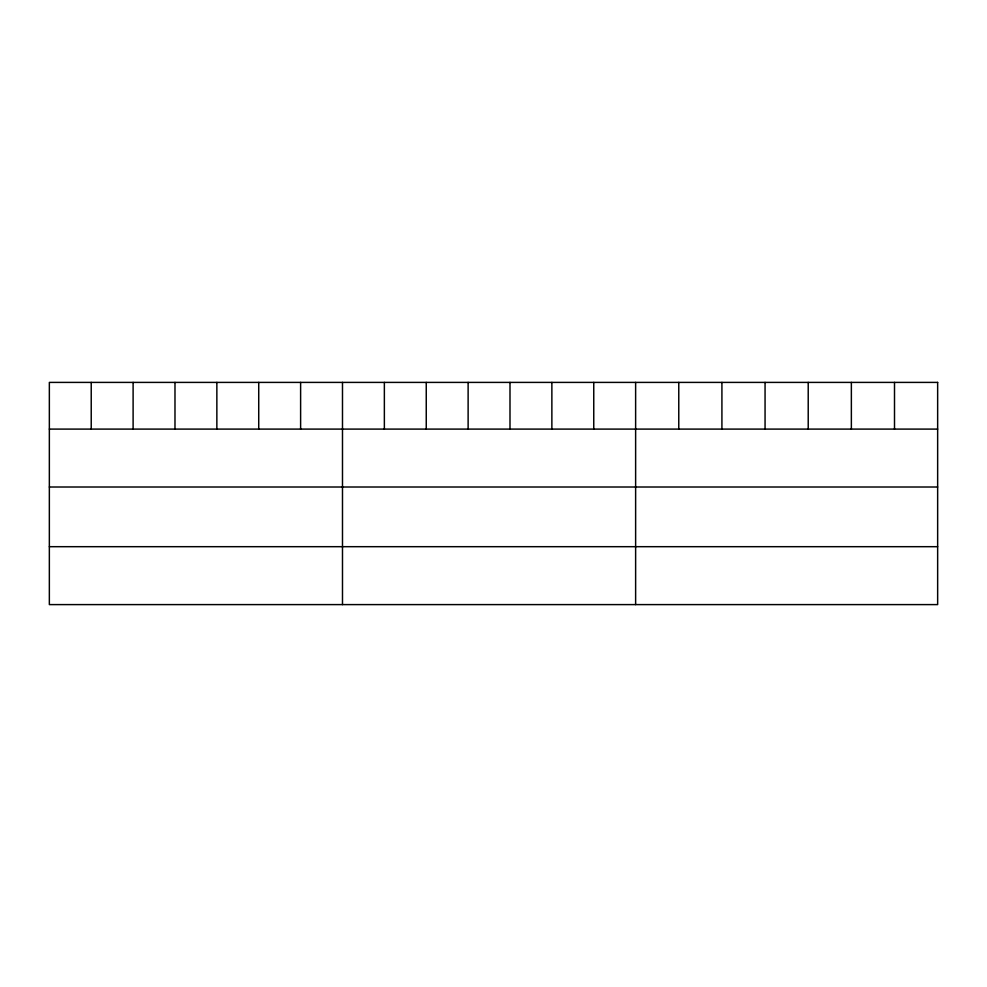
<?xml version="1.0" encoding="UTF-8"?>
<svg xmlns="http://www.w3.org/2000/svg" width="987" height="987" viewBox="0 0 987 987"><rect width="100%" height="100%" fill="white"/><g stroke="black" fill="none" stroke-linecap="round" stroke-linejoin="round"><path stroke-width="1.48" d="M49.35 429.098L937.65 429.098M49.35 487.01L937.65 487.01M49.35 546.687L937.65 546.687M894.506 382.401L894.506 429.098M851.362 382.401L851.362 429.098M808.217 382.401L808.217 429.098M765.061 382.401L765.061 429.098M721.916 382.401L721.916 429.098M678.772 382.401L678.772 429.098M635.628 382.401L635.628 604.599M593.755 382.401L593.755 429.098M551.869 382.401L551.869 429.098M509.995 382.401L509.995 429.098M468.122 382.401L468.122 429.098M426.248 382.401L426.248 429.098M384.362 382.401L384.362 429.098M342.489 382.401L342.489 604.599M300.616 382.401L300.616 429.098M258.73 382.401L258.73 429.098M216.856 382.401L216.856 429.098M174.983 382.401L174.983 429.098M133.109 382.401L133.109 429.098M91.223 382.401L91.223 429.098M937.65 382.401L49.35 382.401L49.35 604.599L937.65 604.599L937.65 382.401"/></g></svg>
